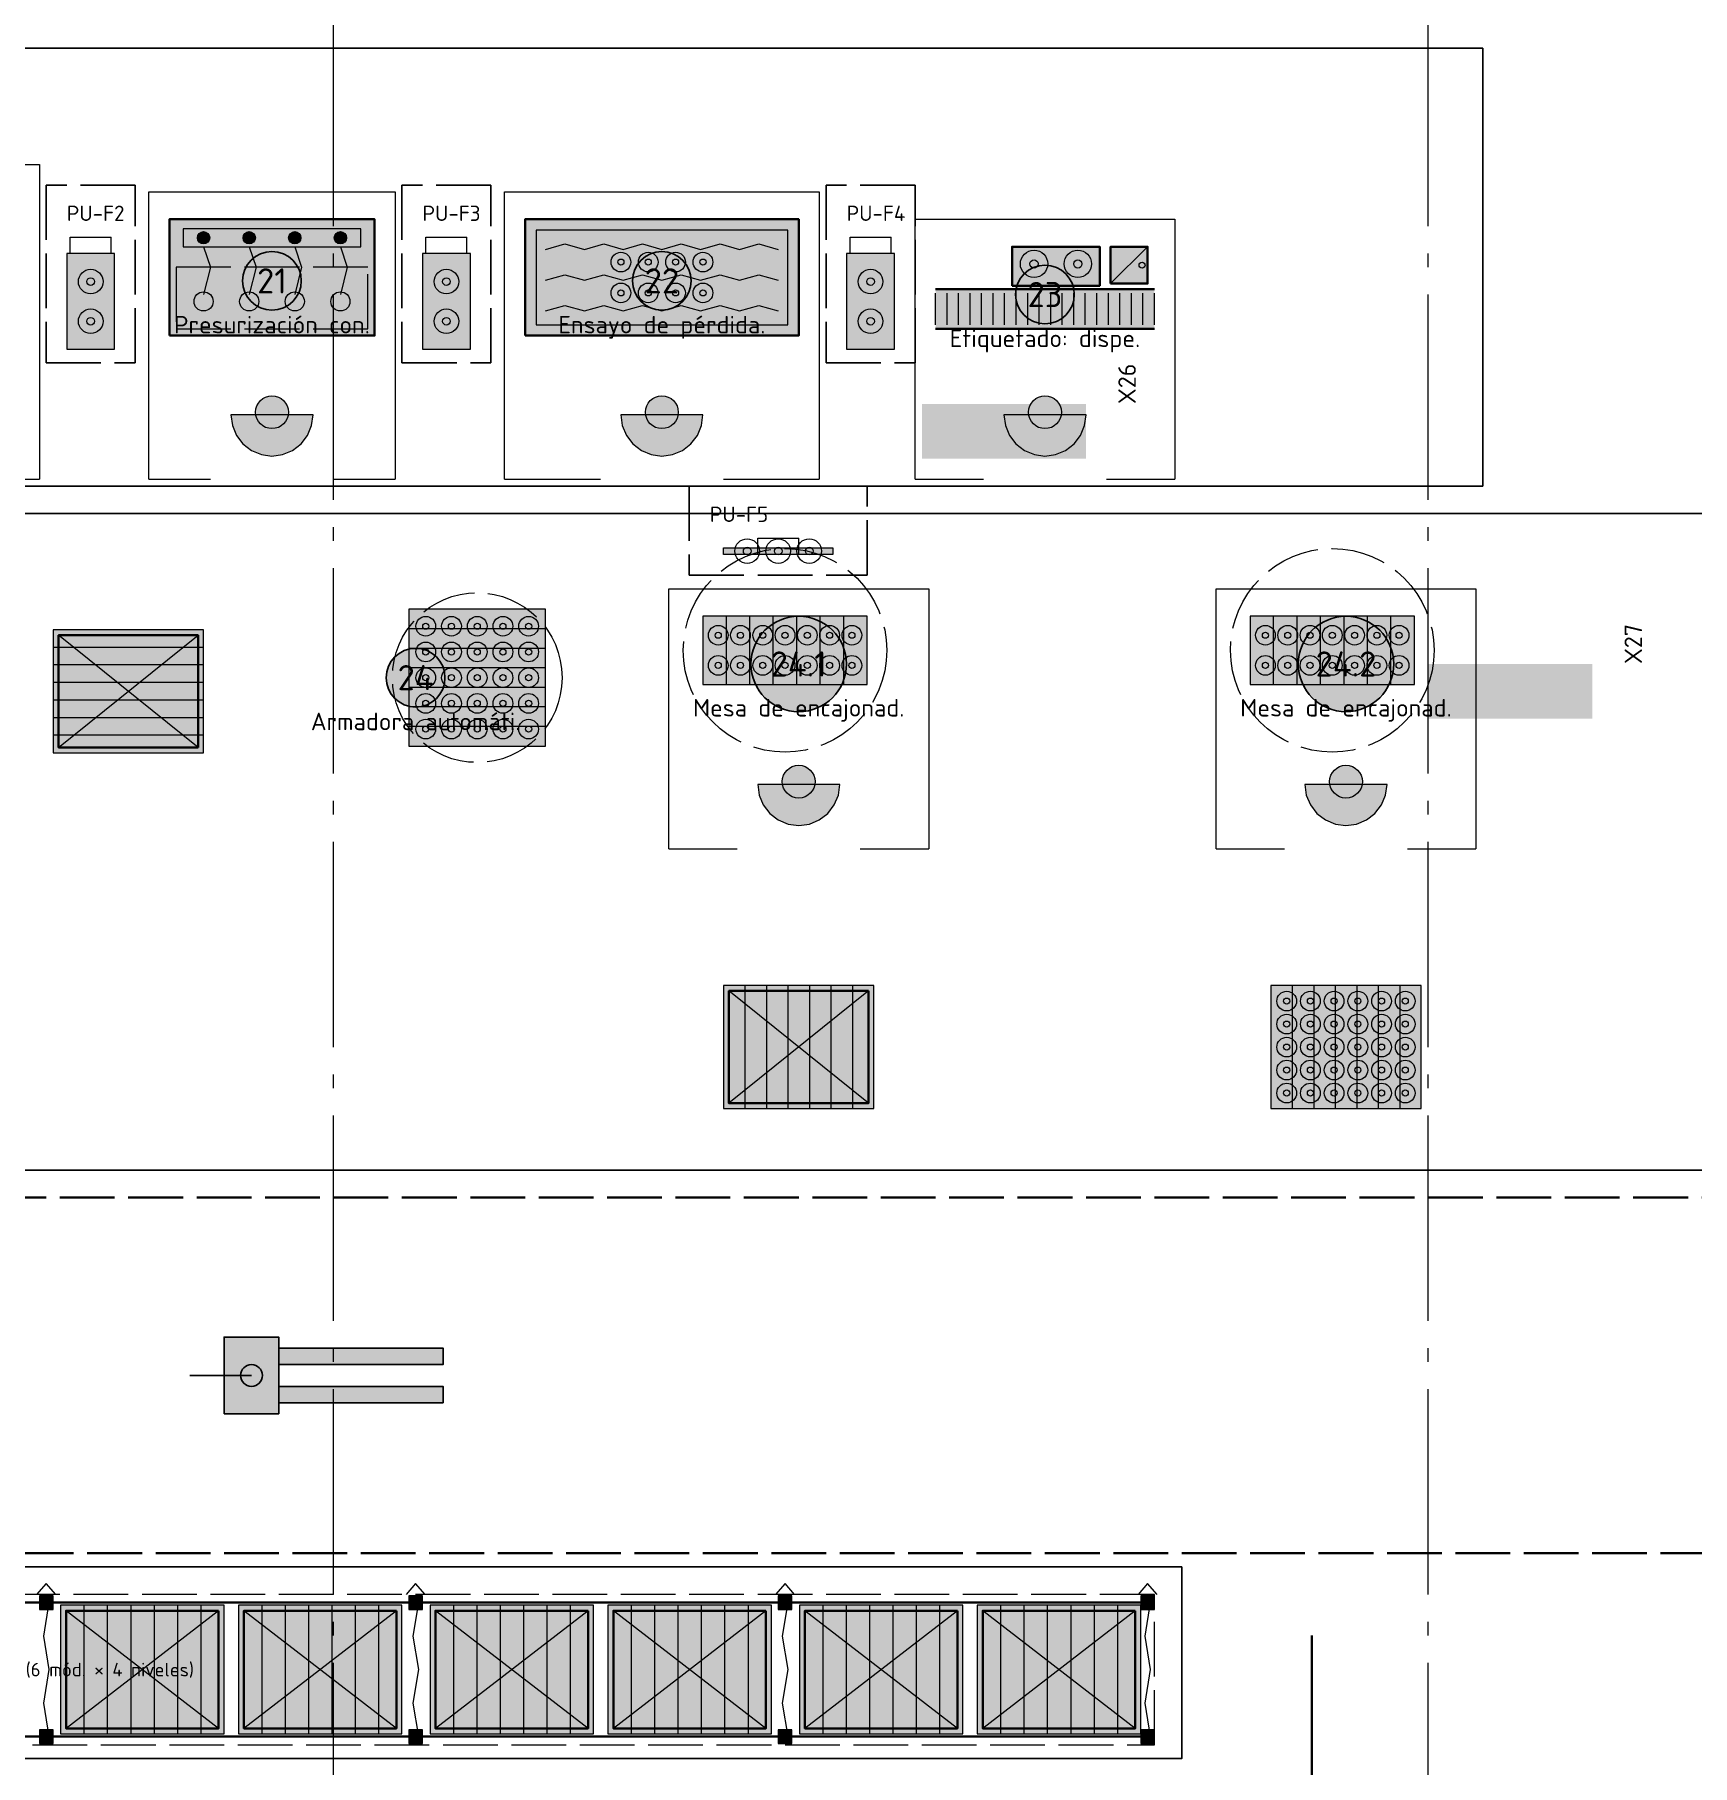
# Model space of a CAD drawing. Header units: millimetres. Extents: x 0 to 1682, y 0 to 1189.
# Drawn here: x 957.1 to 1078.3, y 577.5 to 704 of the extents above; entities that cross this region are included whole.
import ezdxf
from ezdxf.enums import TextEntityAlignment as Align

# ---------------------------------------------------------------- set-up
doc = ezdxf.new("R2010")
doc.units = ezdxf.units.MM
doc.linetypes.add('IRAM-E-TRAZOS', pattern=[5, 4, -1])
doc.linetypes.add('IRAM-F-TRAZO-PUNTO', pattern=[20, 15, -2, 1, -2])
for name, color, linetype, lineweight, true_color in [('A-AREA-TRABAJO', 30, 'CONTINUOUS', 13, 0xeb963c), ('A-EQUIPO', 30, 'CONTINUOUS', 35, 0xe67800), ('A-PASILLO', 2, 'IRAM-E-TRAZOS', 35, 0xd7a500), ('A-PULMON', 6, 'IRAM-E-TRAZOS', 25, 0xdc00c8), ('A-SENDA', 2, 'CONTINUOUS', 25, 0xd7a500)]:
    doc.layers.add(name, color=color, linetype=linetype, lineweight=lineweight, true_color=true_color)
for name, color, linetype, lineweight in [('A-EJE', 1, 'IRAM-F-TRAZO-PUNTO', 18), ('A-EQUIPO-FINO', 8, 'CONTINUOUS', 13), ('A-EQUIPO-OCULTO', 8, 'IRAM-E-TRAZOS', 13), ('A-EQUIPO-RELLENO', 9, 'CONTINUOUS', 13), ('A-OPERARIO', 6, 'CONTINUOUS', 18), ('A-PASO', 7, 'CONTINUOUS', 25), ('A-SECTOR', 1, 'CONTINUOUS', 25), ('A-SEGURIDAD', 1, 'IRAM-E-TRAZOS', 18), ('A-TEXTO', 7, 'CONTINUOUS', 18), ('A-VEHICULO', 40, 'CONTINUOUS', 25), ('S-ESCAPE', 3, 'CONTINUOUS', 35)]:
    doc.layers.add(name, color=color, linetype=linetype, lineweight=lineweight)
doc.styles.add('ISO3098', font='isocpeur.ttf')

msp = doc.modelspace()

# ---------------------------------------------------------------- hatches: boundary and pattern name
at = {"layer": 'A-EQUIPO-RELLENO', "true_color": 0xeeeeee}
h = msp.add_hatch(color=7, dxfattribs=at)
h.dxf.hatch_style = 1
h.paths.add_polyline_path([(967, 682), (982, 682), (982, 690.5), (967, 690.5)])
at = {"layer": 'A-EQUIPO-RELLENO', "true_color": 0xe2e7ee}
h = msp.add_hatch(color=7, dxfattribs=at)
h.dxf.hatch_style = 1
h.paths.add_polyline_path([(968, 688.5), (981, 688.5), (981, 689.8), (968, 689.8)])
at = {"layer": 'A-EQUIPO-RELLENO', "true_color": 0xffffff}
h = msp.add_hatch(color=7, dxfattribs=at)
h.dxf.hatch_style = 1
h.paths.add_polyline_path([(969.95, 689.15), (969.935, 689.266), (969.89, 689.375), (969.818, 689.468), (969.725, 689.54), (969.616, 689.585), (969.5, 689.6), (969.384, 689.585), (969.275, 689.54), (969.182, 689.468), (969.11, 689.375), (969.065, 689.266), (969.05, 689.15), (969.065, 689.034), (969.11, 688.925), (969.182, 688.832), (969.275, 688.76), (969.384, 688.715), (969.5, 688.7), (969.616, 688.715), (969.725, 688.76), (969.818, 688.832), (969.89, 688.925), (969.935, 689.034)])
h = msp.add_hatch(color=7, dxfattribs=at)
h.dxf.hatch_style = 1
h.paths.add_polyline_path([(973.283, 689.15), (973.268, 689.266), (973.223, 689.375), (973.152, 689.468), (973.058, 689.54), (972.95, 689.585), (972.833, 689.6), (972.717, 689.585), (972.608, 689.54), (972.515, 689.468), (972.444, 689.375), (972.399, 689.266), (972.383, 689.15), (972.399, 689.034), (972.444, 688.925), (972.515, 688.832), (972.608, 688.76), (972.717, 688.715), (972.833, 688.7), (972.95, 688.715), (973.058, 688.76), (973.152, 688.832), (973.223, 688.925), (973.268, 689.034)])
h = msp.add_hatch(color=7, dxfattribs=at)
h.dxf.hatch_style = 1
h.paths.add_polyline_path([(976.617, 689.15), (976.601, 689.266), (976.556, 689.375), (976.485, 689.468), (976.392, 689.54), (976.283, 689.585), (976.167, 689.6), (976.05, 689.585), (975.942, 689.54), (975.848, 689.468), (975.777, 689.375), (975.732, 689.266), (975.717, 689.15), (975.732, 689.034), (975.777, 688.925), (975.848, 688.832), (975.942, 688.76), (976.05, 688.715), (976.167, 688.7), (976.283, 688.715), (976.392, 688.76), (976.485, 688.832), (976.556, 688.925), (976.601, 689.034)])
h = msp.add_hatch(color=7, dxfattribs=at)
h.dxf.hatch_style = 1
h.paths.add_polyline_path([(979.95, 689.15), (979.935, 689.266), (979.89, 689.375), (979.818, 689.468), (979.725, 689.54), (979.616, 689.585), (979.5, 689.6), (979.384, 689.585), (979.275, 689.54), (979.182, 689.468), (979.11, 689.375), (979.065, 689.266), (979.05, 689.15), (979.065, 689.034), (979.11, 688.925), (979.182, 688.832), (979.275, 688.76), (979.384, 688.715), (979.5, 688.7), (979.616, 688.715), (979.725, 688.76), (979.818, 688.832), (979.89, 688.925), (979.935, 689.034)])
at = {"layer": 'A-EQUIPO-RELLENO', "true_color": 0xcdd0d4}
h = msp.add_hatch(color=7, dxfattribs=at)
h.dxf.hatch_style = 1
h.paths.add_polyline_path([(993, 682), (1013, 682), (1013, 690.5), (993, 690.5)])
at = {"layer": 'A-EQUIPO-RELLENO', "true_color": 0xc8e1fa}
h = msp.add_hatch(color=7, dxfattribs=at)
h.dxf.hatch_style = 1
h.paths.add_polyline_path([(993.8, 682.8), (1012.2, 682.8), (1012.2, 689.7), (993.8, 689.7)])
at = {"layer": 'A-EQUIPO-RELLENO', "true_color": 0xcdd0d4}
h = msp.add_hatch(color=7, dxfattribs=at)
h.dxf.hatch_style = 1
h.paths.add_polyline_path([(1028.6, 685.64), (1035, 685.64), (1035, 688.5), (1028.6, 688.5)])
h = msp.add_hatch(color=7, dxfattribs=at)
h.dxf.hatch_style = 1
h.paths.add_polyline_path([(1035.8, 685.8), (1038.5, 685.8), (1038.5, 688.5), (1035.8, 688.5)])
at = {"layer": 'A-EQUIPO-RELLENO', "true_color": 0xfaf0fa}
h = msp.add_hatch(color=7, dxfattribs=at)
h.dxf.hatch_style = 1
h.paths.add_polyline_path([(959.5, 681), (963, 681), (963, 688), (959.5, 688)])
at = {"layer": 'A-EQUIPO-RELLENO', "true_color": 0xffffff}
h = msp.add_hatch(color=7, dxfattribs=at)
h.dxf.hatch_style = 1
h.paths.add_polyline_path([(976.644, 686), (976.59, 686.477), (976.432, 686.93), (976.176, 687.337), (975.837, 687.676), (975.43, 687.932), (974.977, 688.09), (974.5, 688.144), (974.023, 688.09), (973.57, 687.932), (973.163, 687.676), (972.824, 687.337), (972.568, 686.93), (972.41, 686.477), (972.356, 686), (972.41, 685.523), (972.568, 685.07), (972.824, 684.663), (973.163, 684.324), (973.57, 684.068), (974.023, 683.91), (974.5, 683.856), (974.977, 683.91), (975.43, 684.068), (975.837, 684.324), (976.176, 684.663), (976.432, 685.07), (976.59, 685.523)])
at = {"layer": 'A-EQUIPO-RELLENO', "true_color": 0xfaf0fa}
h = msp.add_hatch(color=7, dxfattribs=at)
h.dxf.hatch_style = 1
h.paths.add_polyline_path([(985.5, 681), (989, 681), (989, 688), (985.5, 688)])
at = {"layer": 'A-EQUIPO-RELLENO', "true_color": 0xffffff}
h = msp.add_hatch(color=7, dxfattribs=at)
h.dxf.hatch_style = 1
h.paths.add_polyline_path([(1005.144, 686), (1005.09, 686.477), (1004.932, 686.93), (1004.676, 687.337), (1004.337, 687.676), (1003.93, 687.932), (1003.477, 688.09), (1003, 688.144), (1002.523, 688.09), (1002.07, 687.932), (1001.663, 687.676), (1001.324, 687.337), (1001.068, 686.93), (1000.91, 686.477), (1000.856, 686), (1000.91, 685.523), (1001.068, 685.07), (1001.324, 684.663), (1001.663, 684.324), (1002.07, 684.068), (1002.523, 683.91), (1003, 683.856), (1003.477, 683.91), (1003.93, 684.068), (1004.337, 684.324), (1004.676, 684.663), (1004.932, 685.07), (1005.09, 685.523)])
at = {"layer": 'A-EQUIPO-RELLENO', "true_color": 0xfaf0fa}
h = msp.add_hatch(color=7, dxfattribs=at)
h.dxf.hatch_style = 1
h.paths.add_polyline_path([(1016.5, 681), (1020, 681), (1020, 688), (1016.5, 688)])
at = {"layer": 'A-EQUIPO-RELLENO', "true_color": 0xffffff}
h = msp.add_hatch(color=7, dxfattribs=at)
h.dxf.hatch_style = 1
h.paths.add_polyline_path([(1033.144, 685), (1033.09, 685.477), (1032.932, 685.93), (1032.676, 686.337), (1032.337, 686.676), (1031.93, 686.932), (1031.477, 687.09), (1031, 687.144), (1030.523, 687.09), (1030.07, 686.932), (1029.663, 686.676), (1029.324, 686.337), (1029.068, 685.93), (1028.91, 685.477), (1028.856, 685), (1028.91, 684.523), (1029.068, 684.07), (1029.324, 683.663), (1029.663, 683.324), (1030.07, 683.068), (1030.523, 682.91), (1031, 682.856), (1031.477, 682.91), (1031.93, 683.068), (1032.337, 683.324), (1032.676, 683.663), (1032.932, 684.07), (1033.09, 684.523)])
at = {"layer": 'A-EQUIPO-RELLENO', "true_color": 0xeeeeee}
h = msp.add_hatch(color=7, dxfattribs=at)
h.dxf.hatch_style = 1
h.paths.add_polyline_path([(1023, 682.5), (1039, 682.5), (1039, 685.4), (1023, 685.4)])
at = {"layer": 'A-EQUIPO-RELLENO', "true_color": 0xffffff}
h = msp.add_hatch(color=7, dxfattribs=at)
h.dxf.hatch_style = 1
h.paths.add_polyline_path([(975.7, 676.4), (975.659, 676.711), (975.539, 677), (975.349, 677.249), (975.1, 677.439), (974.811, 677.559), (974.5, 677.6), (974.189, 677.559), (973.9, 677.439), (973.651, 677.249), (973.461, 677), (973.341, 676.711), (973.3, 676.4), (973.341, 676.089), (973.461, 675.8), (973.651, 675.551), (973.9, 675.361), (974.189, 675.241), (974.5, 675.2), (974.811, 675.241), (975.1, 675.361), (975.349, 675.551), (975.539, 675.8), (975.659, 676.089)])
h = msp.add_hatch(color=7, dxfattribs=at)
h.dxf.hatch_style = 1
h.paths.add_polyline_path([(1004.2, 676.4), (1004.159, 676.711), (1004.039, 677), (1003.849, 677.249), (1003.6, 677.439), (1003.311, 677.559), (1003, 677.6), (1002.689, 677.559), (1002.4, 677.439), (1002.151, 677.249), (1001.961, 677), (1001.841, 676.711), (1001.8, 676.4), (1001.841, 676.089), (1001.961, 675.8), (1002.151, 675.551), (1002.4, 675.361), (1002.689, 675.241), (1003, 675.2), (1003.311, 675.241), (1003.6, 675.361), (1003.849, 675.551), (1004.039, 675.8), (1004.159, 676.089)])
h = msp.add_hatch(color=7, dxfattribs=at)
h.dxf.hatch_style = 1
h.paths.add_polyline_path([(1032.2, 676.4), (1032.159, 676.711), (1032.039, 677), (1031.849, 677.249), (1031.6, 677.439), (1031.311, 677.559), (1031, 677.6), (1030.689, 677.559), (1030.4, 677.439), (1030.151, 677.249), (1029.961, 677), (1029.841, 676.711), (1029.8, 676.4), (1029.841, 676.089), (1029.961, 675.8), (1030.151, 675.551), (1030.4, 675.361), (1030.689, 675.241), (1031, 675.2), (1031.311, 675.241), (1031.6, 675.361), (1031.849, 675.551), (1032.039, 675.8), (1032.159, 676.089)])
at = {"layer": 'A-EQUIPO-RELLENO', "true_color": 0xfae1f5}
h = msp.add_hatch(color=7, dxfattribs=at)
h.dxf.hatch_style = 1
h.paths.add_polyline_path([(971.5, 676.2), (971.602, 675.424), (971.902, 674.7), (972.379, 674.079), (973, 673.602), (973.724, 673.302), (974.5, 673.2), (975.276, 673.302), (976, 673.602), (976.621, 674.079), (977.098, 674.7), (977.398, 675.424), (977.5, 676.2), (971.5, 676.2)])
h = msp.add_hatch(color=7, dxfattribs=at)
h.dxf.hatch_style = 1
h.paths.add_polyline_path([(1000, 676.2), (1000.102, 675.424), (1000.402, 674.7), (1000.879, 674.079), (1001.5, 673.602), (1002.224, 673.302), (1003, 673.2), (1003.776, 673.302), (1004.5, 673.602), (1005.121, 674.079), (1005.598, 674.7), (1005.898, 675.424), (1006, 676.2), (1000, 676.2)])
h = msp.add_hatch(color=7, dxfattribs=at)
h.dxf.hatch_style = 1
h.paths.add_polyline_path([(1028, 676.2), (1028.102, 675.424), (1028.402, 674.7), (1028.879, 674.079), (1029.5, 673.602), (1030.224, 673.302), (1031, 673.2), (1031.776, 673.302), (1032.5, 673.602), (1033.121, 674.079), (1033.598, 674.7), (1033.898, 675.424), (1034, 676.2), (1028, 676.2)])
at = {"layer": 'A-EQUIPO-RELLENO', "true_color": 0xfaf0fa}
h = msp.add_hatch(color=7, dxfattribs=at)
h.dxf.hatch_style = 1
h.paths.add_polyline_path([(1007.5, 666.5), (1015.5, 666.5), (1015.5, 666), (1007.5, 666)])
at = {"layer": 'A-EQUIPO-RELLENO', "true_color": 0xeedec0}
h = msp.add_hatch(color=7, dxfattribs=at)
h.dxf.hatch_style = 1
h.paths.add_polyline_path([(994.5, 652), (994.5, 662), (984.5, 662), (984.5, 652)])
h = msp.add_hatch(color=7, dxfattribs=at)
h.dxf.hatch_style = 1
h.paths.add_polyline_path([(969.5, 651.5), (969.5, 660.5), (958.5, 660.5), (958.5, 651.5)])
h = msp.add_hatch(color=7, dxfattribs=at)
h.dxf.hatch_style = 1
h.paths.add_polyline_path([(1006, 656.5), (1018, 656.5), (1018, 661.5), (1006, 661.5)])
at = {"layer": 'A-EQUIPO-RELLENO', "true_color": 0xffffff}
h = msp.add_hatch(color=7, dxfattribs=at)
h.dxf.hatch_style = 1
h.paths.add_polyline_path([(1016.488, 658), (1016.401, 658.776), (1016.143, 659.513), (1015.727, 660.175), (1015.175, 660.727), (1014.513, 661.143), (1013.776, 661.401), (1013, 661.488), (1012.224, 661.401), (1011.487, 661.143), (1010.825, 660.727), (1010.273, 660.175), (1009.857, 659.513), (1009.599, 658.776), (1009.512, 658), (1009.599, 657.224), (1009.857, 656.487), (1010.273, 655.825), (1010.825, 655.273), (1011.487, 654.857), (1012.224, 654.599), (1013, 654.512), (1013.776, 654.599), (1014.513, 654.857), (1015.175, 655.273), (1015.727, 655.825), (1016.143, 656.487), (1016.401, 657.224)])
at = {"layer": 'A-EQUIPO-RELLENO', "true_color": 0xeedec0}
h = msp.add_hatch(color=7, dxfattribs=at)
h.dxf.hatch_style = 1
h.paths.add_polyline_path([(1046, 656.5), (1058, 656.5), (1058, 661.5), (1046, 661.5)])
at = {"layer": 'A-EQUIPO-RELLENO', "true_color": 0xffffff}
h = msp.add_hatch(color=7, dxfattribs=at)
h.dxf.hatch_style = 1
h.paths.add_polyline_path([(1056.488, 658), (1056.401, 658.776), (1056.143, 659.513), (1055.727, 660.175), (1055.175, 660.727), (1054.513, 661.143), (1053.776, 661.401), (1053, 661.488), (1052.224, 661.401), (1051.487, 661.143), (1050.825, 660.727), (1050.273, 660.175), (1049.857, 659.513), (1049.599, 658.776), (1049.512, 658), (1049.599, 657.224), (1049.857, 656.487), (1050.273, 655.825), (1050.825, 655.273), (1051.487, 654.857), (1052.224, 654.599), (1053, 654.512), (1053.776, 654.599), (1054.513, 654.857), (1055.175, 655.273), (1055.727, 655.825), (1056.143, 656.487), (1056.401, 657.224)])
h = msp.add_hatch(color=7, dxfattribs=at)
h.dxf.hatch_style = 1
h.paths.add_polyline_path([(987.144, 657), (987.09, 657.477), (986.932, 657.93), (986.676, 658.337), (986.337, 658.676), (985.93, 658.932), (985.477, 659.09), (985, 659.144), (984.523, 659.09), (984.07, 658.932), (983.663, 658.676), (983.324, 658.337), (983.068, 657.93), (982.91, 657.477), (982.856, 657), (982.91, 656.523), (983.068, 656.07), (983.324, 655.663), (983.663, 655.324), (984.07, 655.068), (984.523, 654.91), (985, 654.856), (985.477, 654.91), (985.93, 655.068), (986.337, 655.324), (986.676, 655.663), (986.932, 656.07), (987.09, 656.523)])
h = msp.add_hatch(color=7, dxfattribs=at)
h.dxf.hatch_style = 1
h.paths.add_polyline_path([(1014.2, 649.4), (1014.159, 649.711), (1014.039, 650), (1013.849, 650.249), (1013.6, 650.439), (1013.311, 650.559), (1013, 650.6), (1012.689, 650.559), (1012.4, 650.439), (1012.151, 650.249), (1011.961, 650), (1011.841, 649.711), (1011.8, 649.4), (1011.841, 649.089), (1011.961, 648.8), (1012.151, 648.551), (1012.4, 648.361), (1012.689, 648.241), (1013, 648.2), (1013.311, 648.241), (1013.6, 648.361), (1013.849, 648.551), (1014.039, 648.8), (1014.159, 649.089)])
h = msp.add_hatch(color=7, dxfattribs=at)
h.dxf.hatch_style = 1
h.paths.add_polyline_path([(1054.2, 649.4), (1054.159, 649.711), (1054.039, 650), (1053.849, 650.249), (1053.6, 650.439), (1053.311, 650.559), (1053, 650.6), (1052.689, 650.559), (1052.4, 650.439), (1052.151, 650.249), (1051.961, 650), (1051.841, 649.711), (1051.8, 649.4), (1051.841, 649.089), (1051.961, 648.8), (1052.151, 648.551), (1052.4, 648.361), (1052.689, 648.241), (1053, 648.2), (1053.311, 648.241), (1053.6, 648.361), (1053.849, 648.551), (1054.039, 648.8), (1054.159, 649.089)])
at = {"layer": 'A-EQUIPO-RELLENO', "true_color": 0xfae1f5}
h = msp.add_hatch(color=7, dxfattribs=at)
h.dxf.hatch_style = 1
h.paths.add_polyline_path([(1010, 649.2), (1010.102, 648.424), (1010.402, 647.7), (1010.879, 647.079), (1011.5, 646.602), (1012.224, 646.302), (1013, 646.2), (1013.776, 646.302), (1014.5, 646.602), (1015.121, 647.079), (1015.598, 647.7), (1015.898, 648.424), (1016, 649.2), (1010, 649.2)])
h = msp.add_hatch(color=7, dxfattribs=at)
h.dxf.hatch_style = 1
h.paths.add_polyline_path([(1050, 649.2), (1050.102, 648.424), (1050.402, 647.7), (1050.879, 647.079), (1051.5, 646.602), (1052.224, 646.302), (1053, 646.2), (1053.776, 646.302), (1054.5, 646.602), (1055.121, 647.079), (1055.598, 647.7), (1055.898, 648.424), (1056, 649.2), (1050, 649.2)])
at = {"layer": 'A-EQUIPO-RELLENO', "true_color": 0xeedec0}
h = msp.add_hatch(color=7, dxfattribs=at)
h.dxf.hatch_style = 1
h.paths.add_polyline_path([(1018.5, 634.5), (1007.5, 634.5), (1007.5, 625.5), (1018.5, 625.5)])
h = msp.add_hatch(color=7, dxfattribs=at)
h.dxf.hatch_style = 1
h.paths.add_polyline_path([(1058.5, 634.5), (1047.5, 634.5), (1047.5, 625.5), (1058.5, 625.5)])
at = {"layer": 'A-EQUIPO-RELLENO', "true_color": 0xffe696}
h = msp.add_hatch(color=7, dxfattribs=at)
h.dxf.hatch_style = 1
h.paths.add_polyline_path([(971, 603.2), (975, 603.2), (975, 608.8), (971, 608.8)])
at = {"layer": 'A-EQUIPO-RELLENO', "true_color": 0x969ba0}
h = msp.add_hatch(color=7, dxfattribs=at)
h.dxf.hatch_style = 1
h.paths.add_polyline_path([(975, 606.8), (987, 606.8), (987, 608), (975, 608)])
h = msp.add_hatch(color=7, dxfattribs=at)
h.dxf.hatch_style = 1
h.paths.add_polyline_path([(975, 604), (987, 604), (987, 605.2), (975, 605.2)])
h = msp.add_hatch(color=7, dxfattribs=at)
h.dxf.hatch_style = 1
h.paths.add_polyline_path([(958.5, 589.9), (957.5, 589.9), (957.5, 588.9), (958.5, 588.9)])
h = msp.add_hatch(color=7, dxfattribs=at)
h.dxf.hatch_style = 1
h.paths.add_polyline_path([(985.5, 589.9), (984.5, 589.9), (984.5, 588.9), (985.5, 588.9)])
h = msp.add_hatch(color=7, dxfattribs=at)
h.dxf.hatch_style = 1
h.paths.add_polyline_path([(1012.5, 589.9), (1011.5, 589.9), (1011.5, 588.9), (1012.5, 588.9)])
h = msp.add_hatch(color=7, dxfattribs=at)
h.dxf.hatch_style = 1
h.paths.add_polyline_path([(1039, 589.9), (1038, 589.9), (1038, 588.9), (1039, 588.9)])
at = {"layer": 'A-EQUIPO-RELLENO', "true_color": 0xeedec0}
h = msp.add_hatch(color=7, dxfattribs=at)
h.dxf.hatch_style = 1
h.paths.add_polyline_path([(971, 589.2), (959.05, 589.2), (959.05, 579.8), (971, 579.8)])
h = msp.add_hatch(color=7, dxfattribs=at)
h.dxf.hatch_style = 1
h.paths.add_polyline_path([(984, 589.2), (972.05, 589.2), (972.05, 579.8), (984, 579.8)])
h = msp.add_hatch(color=7, dxfattribs=at)
h.dxf.hatch_style = 1
h.paths.add_polyline_path([(998, 589.2), (986.05, 589.2), (986.05, 579.8), (998, 579.8)])
h = msp.add_hatch(color=7, dxfattribs=at)
h.dxf.hatch_style = 1
h.paths.add_polyline_path([(1011, 589.2), (999.05, 589.2), (999.05, 579.8), (1011, 579.8)])
h = msp.add_hatch(color=7, dxfattribs=at)
h.dxf.hatch_style = 1
h.paths.add_polyline_path([(1025, 589.2), (1013.05, 589.2), (1013.05, 579.8), (1025, 579.8)])
h = msp.add_hatch(color=7, dxfattribs=at)
h.dxf.hatch_style = 1
h.paths.add_polyline_path([(1038, 589.2), (1026.05, 589.2), (1026.05, 579.8), (1038, 579.8)])
at = {"layer": 'A-EQUIPO-RELLENO', "true_color": 0x969ba0}
h = msp.add_hatch(color=7, dxfattribs=at)
h.dxf.hatch_style = 1
h.paths.add_polyline_path([(958.5, 580.1), (957.5, 580.1), (957.5, 579.1), (958.5, 579.1)])
h = msp.add_hatch(color=7, dxfattribs=at)
h.dxf.hatch_style = 1
h.paths.add_polyline_path([(985.5, 580.1), (984.5, 580.1), (984.5, 579.1), (985.5, 579.1)])
h = msp.add_hatch(color=7, dxfattribs=at)
h.dxf.hatch_style = 1
h.paths.add_polyline_path([(1012.5, 580.1), (1011.5, 580.1), (1011.5, 579.1), (1012.5, 579.1)])
h = msp.add_hatch(color=7, dxfattribs=at)
h.dxf.hatch_style = 1
h.paths.add_polyline_path([(1039, 580.1), (1038, 580.1), (1038, 579.1), (1039, 579.1)])
at = {"layer": 'A-SENDA', "true_color": 0xd7a500}
h = msp.add_hatch(color=7, dxfattribs=at)
h.dxf.hatch_style = 1
h.paths.add_polyline_path([(1022, 673), (1034, 673), (1034, 677), (1022, 677)])
h = msp.add_hatch(color=7, dxfattribs=at)
h.dxf.hatch_style = 1
h.paths.add_polyline_path([(1059, 654), (1071, 654), (1071, 658), (1059, 658)])

# ---------------------------------------------------------------- linework, layer by layer
at = {"layer": 'A-AREA-TRABAJO'}
for p, q in [((952.5, 671.5), (957.5, 671.5)), ((965.5, 671.5), (970, 671.5)), ((979, 671.5), (983.5, 671.5)), ((991.5, 671.5), (998.5, 671.5)), ((1007.5, 671.5), (1014.5, 671.5)), ((1021.5, 671.5), (1026.5, 671.5)), ((1035.5, 671.5), (1040.5, 671.5)), ((1003.5, 644.5), (1008.5, 644.5)), ((1017.5, 644.5), (1022.5, 644.5)), ((1043.5, 644.5), (1048.5, 644.5)), ((1057.5, 644.5), (1062.5, 644.5))]:
    msp.add_line(p, q, dxfattribs=at)
for points in [[(938.5, 671.5), (938.5, 694.5), (957.5, 694.5), (957.5, 671.5)], [(965.5, 671.5), (965.5, 692.5), (983.5, 692.5), (983.5, 671.5)], [(991.5, 671.5), (991.5, 692.5), (1014.5, 692.5), (1014.5, 671.5)], [(1021.5, 671.5), (1021.5, 690.5), (1040.5, 690.5), (1040.5, 671.5)], [(1003.5, 644.5), (1003.5, 663.5), (1022.5, 663.5), (1022.5, 644.5)], [(1043.5, 644.5), (1043.5, 663.5), (1062.5, 663.5), (1062.5, 644.5)]]:
    msp.add_lwpolyline(points, dxfattribs=at)
at = {"layer": 'A-EJE'}
for p, q in [((979, 530), (979, 1060)), ((1059, 530), (1059, 1060))]:
    msp.add_line(p, q, dxfattribs=at)
at = {"layer": 'A-EQUIPO'}
for p, q in [((1023, 685.4), (1039, 685.4)), ((1023, 682.5), (1039, 682.5)), ((1039, 589.4), (877, 589.4)), ((1039, 579.6), (877, 579.6))]:
    msp.add_line(p, q, dxfattribs=at)
for points in [[(967, 682), (982, 682), (982, 690.5), (967, 690.5)], [(993, 682), (1013, 682), (1013, 690.5), (993, 690.5)], [(1028.6, 685.64), (1035, 685.64), (1035, 688.5), (1028.6, 688.5)], [(1035.8, 685.8), (1038.5, 685.8), (1038.5, 688.5), (1035.8, 688.5)], [(969.1, 651.9), (969.1, 660.1), (958.9, 660.1), (958.9, 651.9)], [(1018.1, 634.1), (1007.9, 634.1), (1007.9, 625.9), (1018.1, 625.9)], [(970.6, 588.8), (959.45, 588.8), (959.45, 580.2), (970.6, 580.2)], [(983.6, 588.8), (972.45, 588.8), (972.45, 580.2), (983.6, 580.2)], [(997.6, 588.8), (986.45, 588.8), (986.45, 580.2), (997.6, 580.2)], [(1010.6, 588.8), (999.45, 588.8), (999.45, 580.2), (1010.6, 580.2)], [(1024.6, 588.8), (1013.45, 588.8), (1013.45, 580.2), (1024.6, 580.2)], [(1037.6, 588.8), (1026.45, 588.8), (1026.45, 580.2), (1037.6, 580.2)]]:
    msp.add_lwpolyline(points, close=True, dxfattribs=at)
at = {"layer": 'A-EQUIPO-FINO'}
for p, q in [((969.252, 689.398), (969.182, 689.468)), ((969.5, 689.501), (969.5, 689.6)), ((969.748, 689.398), (969.818, 689.468)), ((972.585, 689.398), (972.515, 689.468)), ((972.833, 689.501), (972.833, 689.6)), ((973.082, 689.398), (973.152, 689.468)), ((975.918, 689.398), (975.848, 689.468)), ((976.167, 689.501), (976.167, 689.6)), ((976.415, 689.398), (976.485, 689.468)), ((979.252, 689.398), (979.182, 689.468)), ((979.5, 689.501), (979.5, 689.6)), ((979.748, 689.398), (979.818, 689.468)), ((969.149, 689.15), (969.05, 689.15)), ((969.252, 688.902), (969.182, 688.832)), ((969.5, 689.15), (969.815, 689.375)), ((969.748, 688.902), (969.818, 688.832)), ((969.851, 689.15), (969.95, 689.15)), ((972.482, 689.15), (972.383, 689.15)), ((972.585, 688.902), (972.515, 688.832)), ((972.833, 689.15), (973.148, 689.375)), ((973.082, 688.902), (973.152, 688.832)), ((973.184, 689.15), (973.283, 689.15)), ((975.816, 689.15), (975.717, 689.15)), ((975.918, 688.902), (975.848, 688.832)), ((976.167, 689.15), (976.482, 689.375)), ((976.415, 688.902), (976.485, 688.832)), ((976.518, 689.15), (976.617, 689.15)), ((979.149, 689.15), (979.05, 689.15)), ((979.252, 688.902), (979.182, 688.832)), ((979.5, 689.15), (979.815, 689.375)), ((979.748, 688.902), (979.818, 688.832)), ((979.851, 689.15), (979.95, 689.15)), ((1035.8, 685.8), (1038.5, 688.5)), ((1023, 682.8), (1023, 685.1)), ((1023.842, 682.8), (1023.842, 685.1)), ((1024.684, 682.8), (1024.684, 685.1)), ((1025.526, 682.8), (1025.526, 685.1)), ((1026.368, 682.8), (1026.368, 685.1)), ((1027.211, 682.8), (1027.211, 685.1)), ((1028.053, 682.8), (1028.053, 685.1)), ((1028.895, 682.8), (1028.895, 685.1)), ((1029.737, 682.8), (1029.737, 685.1)), ((1030.579, 682.8), (1030.579, 685.1)), ((1031.421, 682.8), (1031.421, 685.1)), ((1032.263, 682.8), (1032.263, 685.1)), ((1033.105, 682.8), (1033.105, 685.1)), ((1033.947, 682.8), (1033.947, 685.1)), ((1034.789, 682.8), (1034.789, 685.1)), ((1035.632, 682.8), (1035.632, 685.1)), ((1036.474, 682.8), (1036.474, 685.1)), ((1037.316, 682.8), (1037.316, 685.1)), ((1038.158, 682.8), (1038.158, 685.1)), ((1039, 682.8), (1039, 685.1)), ((994.5, 660.571), (984.5, 660.571)), ((1007.714, 656.5), (1007.714, 661.5)), ((1009.429, 656.5), (1009.429, 661.5)), ((1011.143, 656.5), (1011.143, 661.5)), ((1012.857, 656.5), (1012.857, 661.5)), ((1014.571, 656.5), (1014.571, 661.5)), ((1016.286, 656.5), (1016.286, 661.5)), ((1047.714, 656.5), (1047.714, 661.5)), ((1049.429, 656.5), (1049.429, 661.5)), ((1051.143, 656.5), (1051.143, 661.5)), ((1052.857, 656.5), (1052.857, 661.5)), ((1054.571, 656.5), (1054.571, 661.5)), ((1056.286, 656.5), (1056.286, 661.5)), ((969.5, 659.214), (958.5, 659.214)), ((969.1, 651.9), (958.9, 660.1)), ((958.9, 651.9), (969.1, 660.1)), ((994.5, 659.143), (984.5, 659.143)), ((969.5, 657.929), (958.5, 657.929)), ((969.5, 656.643), (958.5, 656.643)), ((994.5, 657.714), (984.5, 657.714)), ((969.5, 655.357), (958.5, 655.357)), ((994.5, 656.286), (984.5, 656.286)), ((969.5, 654.071), (958.5, 654.071)), ((994.5, 654.857), (984.5, 654.857)), ((969.5, 652.786), (958.5, 652.786)), ((994.5, 653.429), (984.5, 653.429)), ((1018.1, 634.1), (1007.9, 625.9)), ((1018.1, 625.9), (1007.9, 634.1)), ((1009.071, 634.5), (1009.071, 625.5)), ((1010.643, 634.5), (1010.643, 625.5)), ((1012.214, 634.5), (1012.214, 625.5)), ((1013.786, 634.5), (1013.786, 625.5)), ((1015.357, 634.5), (1015.357, 625.5)), ((1016.929, 634.5), (1016.929, 625.5)), ((1049.071, 634.5), (1049.071, 625.5)), ((1050.643, 634.5), (1050.643, 625.5)), ((1052.214, 634.5), (1052.214, 625.5)), ((1053.786, 634.5), (1053.786, 625.5)), ((1055.357, 634.5), (1055.357, 625.5)), ((1056.929, 634.5), (1056.929, 625.5)), ((970.6, 588.8), (959.45, 580.2)), ((970.6, 580.2), (959.45, 588.8)), ((960.757, 589.2), (960.757, 579.8)), ((962.464, 589.2), (962.464, 579.8)), ((964.171, 589.2), (964.171, 579.8)), ((965.879, 589.2), (965.879, 579.8)), ((967.586, 589.2), (967.586, 579.8)), ((969.293, 589.2), (969.293, 579.8)), ((983.6, 588.8), (972.45, 580.2)), ((983.6, 580.2), (972.45, 588.8)), ((973.757, 589.2), (973.757, 579.8)), ((975.464, 589.2), (975.464, 579.8)), ((977.171, 589.2), (977.171, 579.8)), ((978.879, 589.2), (978.879, 579.8)), ((980.586, 589.2), (980.586, 579.8)), ((982.293, 589.2), (982.293, 579.8)), ((997.6, 588.8), (986.45, 580.2)), ((997.6, 580.2), (986.45, 588.8)), ((987.757, 589.2), (987.757, 579.8)), ((989.464, 589.2), (989.464, 579.8)), ((991.171, 589.2), (991.171, 579.8)), ((992.879, 589.2), (992.879, 579.8)), ((994.586, 589.2), (994.586, 579.8)), ((996.293, 589.2), (996.293, 579.8)), ((1010.6, 588.8), (999.45, 580.2)), ((1010.6, 580.2), (999.45, 588.8)), ((1000.757, 589.2), (1000.757, 579.8)), ((1002.464, 589.2), (1002.464, 579.8)), ((1004.171, 589.2), (1004.171, 579.8)), ((1005.879, 589.2), (1005.879, 579.8)), ((1007.586, 589.2), (1007.586, 579.8)), ((1009.293, 589.2), (1009.293, 579.8)), ((1024.6, 588.8), (1013.45, 580.2)), ((1024.6, 580.2), (1013.45, 588.8)), ((1014.757, 589.2), (1014.757, 579.8)), ((1016.464, 589.2), (1016.464, 579.8)), ((1018.171, 589.2), (1018.171, 579.8)), ((1019.879, 589.2), (1019.879, 579.8)), ((1021.586, 589.2), (1021.586, 579.8)), ((1023.293, 589.2), (1023.293, 579.8)), ((1037.6, 588.8), (1026.45, 580.2)), ((1037.6, 580.2), (1026.45, 588.8)), ((1027.757, 589.2), (1027.757, 579.8)), ((1029.464, 589.2), (1029.464, 579.8)), ((1031.171, 589.2), (1031.171, 579.8)), ((1032.879, 589.2), (1032.879, 579.8)), ((1034.586, 589.2), (1034.586, 579.8)), ((1036.293, 589.2), (1036.293, 579.8))]:
    msp.add_line(p, q, dxfattribs=at)
for points in [[(968, 688.5), (981, 688.5), (981, 689.8), (968, 689.8)], [(993.8, 682.8), (1012.2, 682.8), (1012.2, 689.7), (993.8, 689.7)], [(994.5, 652), (994.5, 662), (984.5, 662), (984.5, 652)], [(969.5, 651.5), (969.5, 660.5), (958.5, 660.5), (958.5, 651.5)], [(1006, 656.5), (1018, 656.5), (1018, 661.5), (1006, 661.5)], [(1046, 656.5), (1058, 656.5), (1058, 661.5), (1046, 661.5)], [(1018.5, 634.5), (1007.5, 634.5), (1007.5, 625.5), (1018.5, 625.5)], [(1058.5, 634.5), (1047.5, 634.5), (1047.5, 625.5), (1058.5, 625.5)], [(958.5, 589.9), (957.5, 589.9), (957.5, 588.9), (958.5, 588.9)], [(985.5, 589.9), (984.5, 589.9), (984.5, 588.9), (985.5, 588.9)], [(1012.5, 589.9), (1011.5, 589.9), (1011.5, 588.9), (1012.5, 588.9)], [(1039, 589.9), (1038, 589.9), (1038, 588.9), (1039, 588.9)], [(971, 589.2), (959.05, 589.2), (959.05, 579.8), (971, 579.8)], [(984, 589.2), (972.05, 589.2), (972.05, 579.8), (984, 579.8)], [(998, 589.2), (986.05, 589.2), (986.05, 579.8), (998, 579.8)], [(1011, 589.2), (999.05, 589.2), (999.05, 579.8), (1011, 579.8)], [(1025, 589.2), (1013.05, 589.2), (1013.05, 579.8), (1025, 579.8)], [(1038, 589.2), (1026.05, 589.2), (1026.05, 579.8), (1038, 579.8)], [(958.5, 580.1), (957.5, 580.1), (957.5, 579.1), (958.5, 579.1)], [(985.5, 580.1), (984.5, 580.1), (984.5, 579.1), (985.5, 579.1)], [(1012.5, 580.1), (1011.5, 580.1), (1011.5, 579.1), (1012.5, 579.1)], [(1039, 580.1), (1038, 580.1), (1038, 579.1), (1039, 579.1)]]:
    msp.add_lwpolyline(points, close=True, dxfattribs=at)
for points in [[(958.2, 589.4), (957.8, 586.95), (958.2, 584.5), (957.8, 582.05), (958.2, 579.6)], [(985.2, 589.4), (984.8, 586.95), (985.2, 584.5), (984.8, 582.05), (985.2, 579.6)], [(1012.2, 589.4), (1011.8, 586.95), (1012.2, 584.5), (1011.8, 582.05), (1012.2, 579.6)], [(1038.7, 589.4), (1038.3, 586.95), (1038.7, 584.5), (1038.3, 582.05), (1038.7, 579.6)]]:
    msp.add_lwpolyline(points, dxfattribs=at)
for centre, radius in [((969.5, 689.15), 0.45), ((972.833, 689.15), 0.45), ((976.167, 689.15), 0.45), ((979.5, 689.15), 0.45), ((1030.2, 687.24), 1), ((1033.4, 687.24), 1), ((1000, 687.375), 0.72), ((1000, 687.375), 0.224), ((1002, 687.375), 0.72), ((1002, 687.375), 0.224), ((1004, 687.375), 0.72), ((1004, 687.375), 0.224), ((1006, 687.375), 0.72), ((1006, 687.375), 0.224), ((1030.2, 687.24), 0.3), ((1033.4, 687.24), 0.3), ((1038.095, 687.15), 0.216), ((961.25, 685.95), 0.9), ((961.25, 685.95), 0.28), ((987.25, 685.95), 0.9), ((987.25, 685.95), 0.28), ((1000, 685.125), 0.72), ((1002, 685.125), 0.72), ((1004, 685.125), 0.72), ((1006, 685.125), 0.72), ((1018.25, 685.95), 0.9), ((1018.25, 685.95), 0.28), ((969.5, 684.5), 0.7), ((972.833, 684.5), 0.7), ((976.167, 684.5), 0.7), ((979.5, 684.5), 0.7), ((1000, 685.125), 0.224), ((1002, 685.125), 0.224), ((1004, 685.125), 0.224), ((1006, 685.125), 0.224), ((961.25, 683.05), 0.9), ((961.25, 683.05), 0.28), ((987.25, 683.05), 0.9), ((987.25, 683.05), 0.28), ((1018.25, 683.05), 0.9), ((1018.25, 683.05), 0.28), ((1009.233, 666.25), 0.9), ((1011.5, 666.25), 0.9), ((1013.767, 666.25), 0.9), ((1009.233, 666.25), 0.28), ((1011.5, 666.25), 0.28), ((1013.767, 666.25), 0.28), ((985.74, 660.76), 0.72), ((985.74, 660.76), 0.224), ((987.62, 660.76), 0.72), ((987.62, 660.76), 0.224), ((989.5, 660.76), 0.72), ((989.5, 660.76), 0.224), ((991.38, 660.76), 0.72), ((991.38, 660.76), 0.224), ((993.26, 660.76), 0.72), ((993.26, 660.76), 0.224), ((1007.114, 660.1), 0.72), ((1008.743, 660.1), 0.72), ((1010.371, 660.1), 0.72), ((1012, 660.1), 0.72), ((1013.629, 660.1), 0.72), ((1015.257, 660.1), 0.72), ((1016.886, 660.1), 0.72), ((1047.114, 660.1), 0.72), ((1048.743, 660.1), 0.72), ((1050.371, 660.1), 0.72), ((1052, 660.1), 0.72), ((1053.629, 660.1), 0.72), ((1055.257, 660.1), 0.72), ((1056.886, 660.1), 0.72), ((985.74, 658.88), 0.72), ((985.74, 658.88), 0.224), ((987.62, 658.88), 0.72), ((987.62, 658.88), 0.224), ((989.5, 658.88), 0.72), ((989.5, 658.88), 0.224), ((991.38, 658.88), 0.72), ((991.38, 658.88), 0.224), ((993.26, 658.88), 0.72), ((993.26, 658.88), 0.224), ((1007.114, 660.1), 0.224), ((1008.743, 660.1), 0.224), ((1010.371, 660.1), 0.224), ((1012, 660.1), 0.224), ((1013.629, 660.1), 0.224), ((1015.257, 660.1), 0.224), ((1016.886, 660.1), 0.224), ((1047.114, 660.1), 0.224), ((1048.743, 660.1), 0.224), ((1050.371, 660.1), 0.224), ((1052, 660.1), 0.224), ((1053.629, 660.1), 0.224), ((1055.257, 660.1), 0.224), ((1056.886, 660.1), 0.224), ((1007.114, 657.9), 0.72), ((1007.114, 657.9), 0.224), ((1008.743, 657.9), 0.72), ((1008.743, 657.9), 0.224), ((1010.371, 657.9), 0.72), ((1010.371, 657.9), 0.224), ((1012, 657.9), 0.72), ((1012, 657.9), 0.224), ((1013.629, 657.9), 0.72), ((1013.629, 657.9), 0.224), ((1015.257, 657.9), 0.72), ((1015.257, 657.9), 0.224), ((1016.886, 657.9), 0.72), ((1016.886, 657.9), 0.224), ((1047.114, 657.9), 0.72), ((1047.114, 657.9), 0.224), ((1048.743, 657.9), 0.72), ((1048.743, 657.9), 0.224), ((1050.371, 657.9), 0.72), ((1050.371, 657.9), 0.224), ((1052, 657.9), 0.72), ((1052, 657.9), 0.224), ((1053.629, 657.9), 0.72), ((1053.629, 657.9), 0.224), ((1055.257, 657.9), 0.72), ((1055.257, 657.9), 0.224), ((1056.886, 657.9), 0.72), ((1056.886, 657.9), 0.224), ((985.74, 657), 0.72), ((985.74, 657), 0.224), ((987.62, 657), 0.72), ((987.62, 657), 0.224), ((989.5, 657), 0.72), ((989.5, 657), 0.224), ((991.38, 657), 0.72), ((991.38, 657), 0.224), ((993.26, 657), 0.72), ((993.26, 657), 0.224), ((985.74, 655.12), 0.72), ((985.74, 655.12), 0.224), ((987.62, 655.12), 0.72), ((987.62, 655.12), 0.224), ((989.5, 655.12), 0.72), ((989.5, 655.12), 0.224), ((991.38, 655.12), 0.72), ((991.38, 655.12), 0.224), ((993.26, 655.12), 0.72), ((993.26, 655.12), 0.224), ((985.74, 653.24), 0.72), ((985.74, 653.24), 0.224), ((987.62, 653.24), 0.72), ((987.62, 653.24), 0.224), ((989.5, 653.24), 0.72), ((989.5, 653.24), 0.224), ((991.38, 653.24), 0.72), ((991.38, 653.24), 0.224), ((993.26, 653.24), 0.72), ((993.26, 653.24), 0.224), ((1048.667, 633.36), 0.72), ((1050.4, 633.36), 0.72), ((1052.133, 633.36), 0.72), ((1053.867, 633.36), 0.72), ((1055.6, 633.36), 0.72), ((1057.333, 633.36), 0.72), ((1048.667, 633.36), 0.224), ((1050.4, 633.36), 0.224), ((1052.133, 633.36), 0.224), ((1053.867, 633.36), 0.224), ((1055.6, 633.36), 0.224), ((1057.333, 633.36), 0.224), ((1048.667, 631.68), 0.72), ((1048.667, 631.68), 0.224), ((1050.4, 631.68), 0.72), ((1050.4, 631.68), 0.224), ((1052.133, 631.68), 0.72), ((1052.133, 631.68), 0.224), ((1053.867, 631.68), 0.72), ((1053.867, 631.68), 0.224), ((1055.6, 631.68), 0.72), ((1055.6, 631.68), 0.224), ((1057.333, 631.68), 0.72), ((1057.333, 631.68), 0.224), ((1048.667, 630), 0.72), ((1048.667, 630), 0.224), ((1050.4, 630), 0.72), ((1050.4, 630), 0.224), ((1052.133, 630), 0.72), ((1052.133, 630), 0.224), ((1053.867, 630), 0.72), ((1053.867, 630), 0.224), ((1055.6, 630), 0.72), ((1055.6, 630), 0.224), ((1057.333, 630), 0.72), ((1057.333, 630), 0.224), ((1048.667, 628.32), 0.72), ((1050.4, 628.32), 0.72), ((1052.133, 628.32), 0.72), ((1053.867, 628.32), 0.72), ((1055.6, 628.32), 0.72), ((1057.333, 628.32), 0.72), ((1048.667, 628.32), 0.224), ((1050.4, 628.32), 0.224), ((1052.133, 628.32), 0.224), ((1053.867, 628.32), 0.224), ((1055.6, 628.32), 0.224), ((1057.333, 628.32), 0.224), ((1048.667, 626.64), 0.72), ((1048.667, 626.64), 0.224), ((1050.4, 626.64), 0.72), ((1050.4, 626.64), 0.224), ((1052.133, 626.64), 0.72), ((1052.133, 626.64), 0.224), ((1053.867, 626.64), 0.72), ((1053.867, 626.64), 0.224), ((1055.6, 626.64), 0.72), ((1055.6, 626.64), 0.224), ((1057.333, 626.64), 0.72), ((1057.333, 626.64), 0.224)]:
    msp.add_circle(centre, radius, dxfattribs=at)
at = {"layer": 'A-EQUIPO-OCULTO'}
for points in [[(969.5, 688.5), (970, 687), (969.5, 685)], [(972.833, 688.5), (973.333, 687), (972.833, 685)], [(976.167, 688.5), (976.667, 687), (976.167, 685)], [(979.5, 688.5), (980, 687), (979.5, 685)], [(994.5, 688.3), (995.917, 688.7), (997.333, 688.3), (998.75, 688.7), (1000.167, 688.3), (1001.583, 688.7), (1003, 688.3), (1004.417, 688.7), (1005.833, 688.3), (1007.25, 688.7), (1008.667, 688.3), (1010.083, 688.7), (1011.5, 688.3)], [(994.5, 686.05), (995.917, 686.45), (997.333, 686.05), (998.75, 686.45), (1000.167, 686.05), (1001.583, 686.45), (1003, 686.05), (1004.417, 686.45), (1005.833, 686.05), (1007.25, 686.45), (1008.667, 686.05), (1010.083, 686.45), (1011.5, 686.05)], [(994.5, 683.8), (995.917, 684.2), (997.333, 683.8), (998.75, 684.2), (1000.167, 683.8), (1001.583, 684.2), (1003, 683.8), (1004.417, 684.2), (1005.833, 683.8), (1007.25, 684.2), (1008.667, 683.8), (1010.083, 684.2), (1011.5, 683.8)]]:
    msp.add_lwpolyline(points, dxfattribs=at)
msp.add_lwpolyline([(1039, 590), (877, 590), (877, 579), (1039, 579)], close=True, dxfattribs=at)
for centre, radius in [((1012, 659), 7.44), ((1052, 659), 7.44), ((989.5, 657), 6.2)]:
    msp.add_circle(centre, radius, dxfattribs=at)
at = {"layer": 'A-OPERARIO'}
for p, q in [((959.75, 688), (959.75, 689.2)), ((959.75, 689.2), (962.75, 689.2)), ((962.75, 688), (962.75, 689.2)), ((985.75, 688), (985.75, 689.2)), ((985.75, 689.2), (988.75, 689.2)), ((988.75, 688), (988.75, 689.2)), ((1016.75, 688), (1016.75, 689.2)), ((1016.75, 689.2), (1019.75, 689.2)), ((1019.75, 688), (1019.75, 689.2)), ((1010, 666), (1010, 667.2)), ((1010, 667.2), (1013, 667.2)), ((1013, 666), (1013, 667.2))]:
    msp.add_line(p, q, dxfattribs=at)
for points in [[(959.5, 681), (963, 681), (963, 688), (959.5, 688)], [(985.5, 681), (989, 681), (989, 688), (985.5, 688)], [(1016.5, 681), (1020, 681), (1020, 688), (1016.5, 688)], [(971.5, 676.2), (971.602, 675.424), (971.902, 674.7), (972.379, 674.079), (973, 673.602), (973.724, 673.302), (974.5, 673.2), (975.276, 673.302), (976, 673.602), (976.621, 674.079), (977.098, 674.7), (977.398, 675.424), (977.5, 676.2)], [(1000, 676.2), (1000.102, 675.424), (1000.402, 674.7), (1000.879, 674.079), (1001.5, 673.602), (1002.224, 673.302), (1003, 673.2), (1003.776, 673.302), (1004.5, 673.602), (1005.121, 674.079), (1005.598, 674.7), (1005.898, 675.424), (1006, 676.2)], [(1028, 676.2), (1028.102, 675.424), (1028.402, 674.7), (1028.879, 674.079), (1029.5, 673.602), (1030.224, 673.302), (1031, 673.2), (1031.776, 673.302), (1032.5, 673.602), (1033.121, 674.079), (1033.598, 674.7), (1033.898, 675.424), (1034, 676.2)], [(1007.5, 666.5), (1015.5, 666.5), (1015.5, 666), (1007.5, 666)], [(1010, 649.2), (1010.102, 648.424), (1010.402, 647.7), (1010.879, 647.079), (1011.5, 646.602), (1012.224, 646.302), (1013, 646.2), (1013.776, 646.302), (1014.5, 646.602), (1015.121, 647.079), (1015.598, 647.7), (1015.898, 648.424), (1016, 649.2)], [(1050, 649.2), (1050.102, 648.424), (1050.402, 647.7), (1050.879, 647.079), (1051.5, 646.602), (1052.224, 646.302), (1053, 646.2), (1053.776, 646.302), (1054.5, 646.602), (1055.121, 647.079), (1055.598, 647.7), (1055.898, 648.424), (1056, 649.2)]]:
    msp.add_lwpolyline(points, close=True, dxfattribs=at)
for centre in [(974.5, 676.4), (1003, 676.4), (1031, 676.4), (1013, 649.4), (1053, 649.4)]:
    msp.add_circle(centre, 1.2, dxfattribs=at)
at = {"layer": 'A-PASILLO'}
for p, q in [((889, 619), (1085, 619)), ((1085, 593), (875, 593))]:
    msp.add_line(p, q, dxfattribs=at)
at = {"layer": 'A-PASO'}
for centre, radius in [((974.5, 686), 2.144), ((1003, 686), 2.144), ((1031, 685), 2.144), ((1013, 658), 3.488), ((1053, 658), 3.488), ((985, 657), 2.144)]:
    msp.add_circle(centre, radius, dxfattribs=at)
at = {"layer": 'A-PULMON'}
for points in [[(958, 680), (964.5, 680), (964.5, 693), (958, 693)], [(984, 680), (990.5, 680), (990.5, 693), (984, 693)], [(1015, 680), (1021.5, 680), (1021.5, 693), (1015, 693)], [(1005, 664.5), (1018, 664.5), (1018, 671), (1005, 671)]]:
    msp.add_lwpolyline(points, close=True, dxfattribs=at)
at = {"layer": 'A-SECTOR'}
for points in [[(891, 671), (1063, 671), (1063, 703), (891, 703)], [(935, 621), (1083, 621), (1083, 669), (935, 669)], [(876, 578), (1041, 578), (1041, 592), (876, 592)]]:
    msp.add_lwpolyline(points, close=True, dxfattribs=at)
at = {"layer": 'A-SEGURIDAD'}
msp.add_lwpolyline([(967.5, 682.5), (981.5, 682.5), (981.5, 687), (967.5, 687)], close=True, dxfattribs=at)
for points in [[(958.7, 590), (958, 590.8), (957.3, 590)], [(985.7, 590), (985, 590.8), (984.3, 590)], [(1012.7, 590), (1012, 590.8), (1011.3, 590)], [(1039.2, 590), (1038.5, 590.8), (1037.8, 590)]]:
    msp.add_lwpolyline(points, dxfattribs=at)
at = {"layer": 'A-VEHICULO'}
msp.add_line((973, 606), (968.5, 606), dxfattribs=at)
for points in [[(971, 603.2), (975, 603.2), (975, 608.8), (971, 608.8)], [(975, 606.8), (987, 606.8), (987, 608), (975, 608)], [(975, 604), (987, 604), (987, 605.2), (975, 605.2)]]:
    msp.add_lwpolyline(points, close=True, dxfattribs=at)
msp.add_circle((973, 606), 0.8, dxfattribs=at)
at = {"layer": 'S-ESCAPE'}
msp.add_line((1050.5, 587), (1050.5, 565), dxfattribs=at)

# ---------------------------------------------------------------- texts
at = {"layer": 'A-PASO', "style": 'ISO3098'}
for s, p in [('21', (974.5, 686)), ('22', (1003, 686)), ('23', (1031, 685)), ('24', (985, 657)), ('24.1', (1013, 658)), ('24.2', (1053, 658))]:
    msp.add_text(s, height=1.84, dxfattribs=at).set_placement(p, align=Align.MIDDLE_CENTER)
at = {"layer": 'A-PULMON', "style": 'ISO3098'}
for s, p in [('PU-F2', (959.5, 691.5)), ('PU-F3', (985.5, 691.5)), ('PU-F4', (1016.5, 691.5)), ('PU-F5', (1006.5, 669.5))]:
    msp.add_text(s, height=1.12, dxfattribs=at).set_placement(p, align=Align.TOP_LEFT)
at = {"layer": 'A-TEXTO', "style": 'ISO3098'}
for s, p in [('Presurización con.', (974.5, 683.44)), ('Ensayo de pérdida.', (1003, 683.44)), ('Etiquetado: dispe.', (1031, 682.44)), ('Mesa de encajonad.', (1013, 655.44)), ('Mesa de encajonad.', (1053, 655.44)), ('Armadora automáti.', (985, 654.44))]:
    msp.add_text(s, height=1.28, dxfattribs=at).set_placement(p, align=Align.TOP_CENTER)
for s, p in [('X26', (1037, 677)), ('X27', (1074, 658))]:
    msp.add_text(s, height=1.28, rotation=90, dxfattribs=at).set_placement(p, align=Align.MIDDLE_LEFT)
msp.add_text('Rack embalaje (6 mód. × 4 niveles)', height=0.992, dxfattribs=at).set_placement((958, 584.5), align=Align.MIDDLE_CENTER)

doc.saveas('drawing.dxf')
